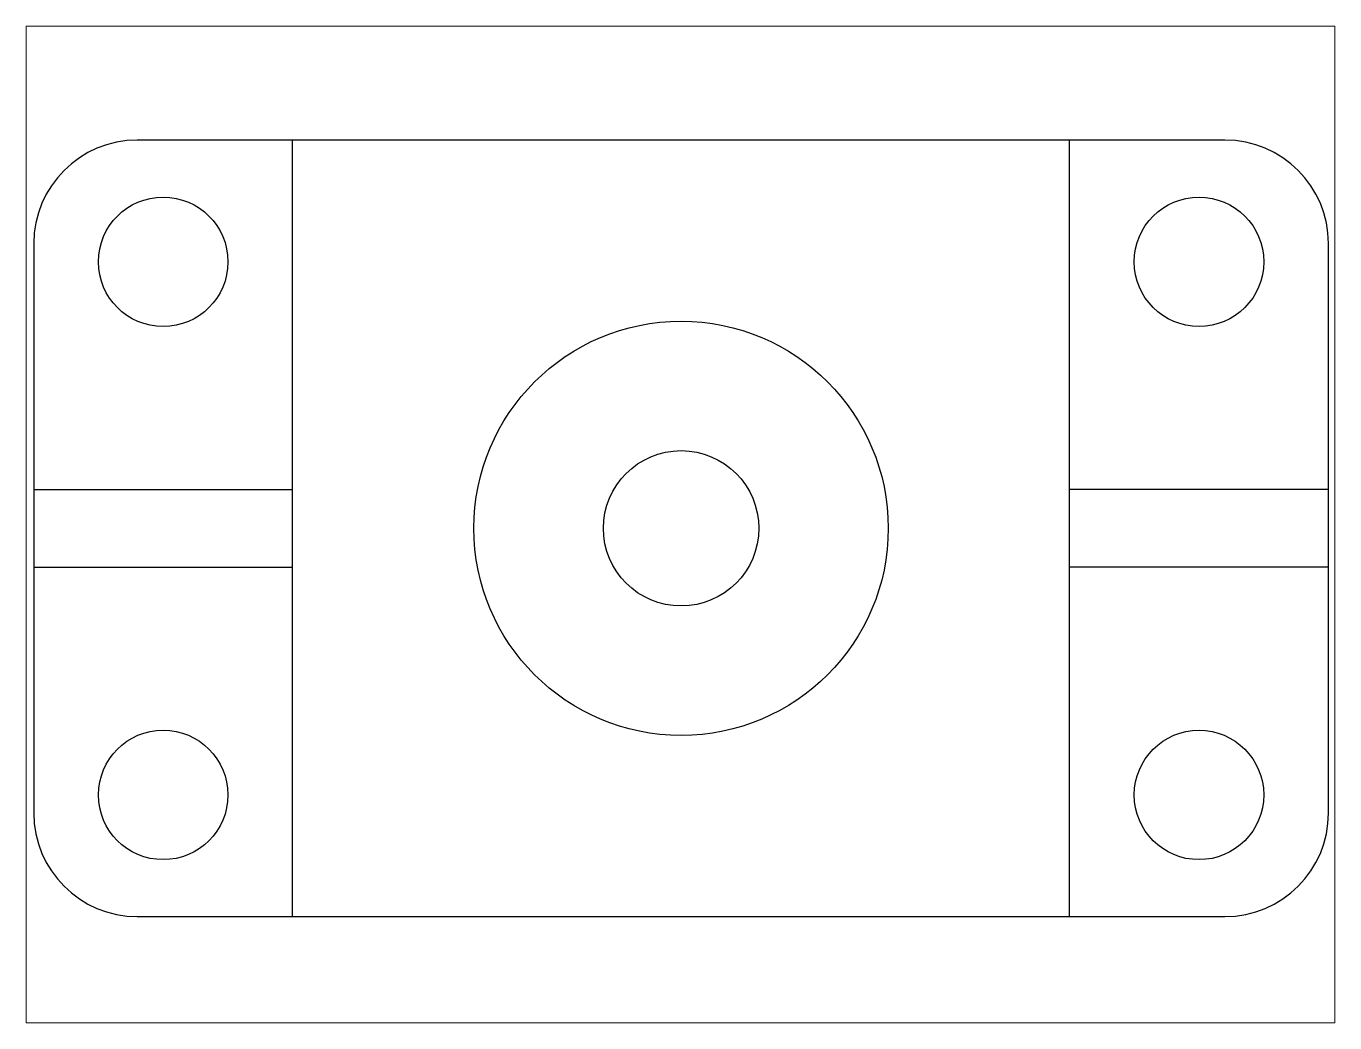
# Paper-space layout 'Layout1' of a CAD drawing. Header units: centimetres. Extents: x 1.05 to 9.45, y 0.8 to 7.2.
# The model-space entities are those that its viewports show. They can reach past a viewport. Long polylines and large blocks are cut down to what shows.
import ezdxf

# ---------------------------------------------------------------- set-up
doc = ezdxf.new("R2010")
doc.units = ezdxf.units.CM
doc.header["$MEASUREMENT"] = 0

msp = doc.modelspace()

# ---------------------------------------------------------------- linework, layer by layer
for p, q in [((79.49, -0.14), (-4.51, -0.14)), ((7.49, -60.14), (7.49, -0.14)), ((67.49, -60.14), (67.49, -0.14)), ((-12.51, -8.14), (-12.51, -52.14)), ((87.49, -52.14), (87.49, -8.14)), ((-12.51, -27.14), (7.49, -27.14)), ((87.49, -27.14), (67.49, -27.14)), ((-12.51, -33.14), (7.49, -33.14)), ((87.49, -33.14), (67.49, -33.14)), ((-4.51, -60.14), (79.49, -60.14))]:
    msp.add_line(p, q)
for centre, radius in [((-2.51, -9.55), 5), ((77.49, -9.55), 5), ((37.49, -30.14), 16), ((37.49, -30.14), 6), ((-2.51, -50.74), 5), ((77.49, -50.74), 5)]:
    msp.add_circle(centre, radius)
for centre, start, end in [((-4.51, -8.14), 90, 180), ((79.49, -8.14), 0, 90), ((-4.51, -52.14), 180, 270), ((79.49, -52.14), 270, 0)]:
    msp.add_arc(centre, 8, start, end)

psp = doc.layouts.get("Layout1")

# ---------------------------------------------------------------- viewports
at = {"layer": '0'}
psp.add_viewport(center=(5.25, 4), size=(8.4, 6.4), view_center_point=(37.4444, -29.8448), view_height=77.006092, dxfattribs=at)

doc.saveas('drawing.dxf')
